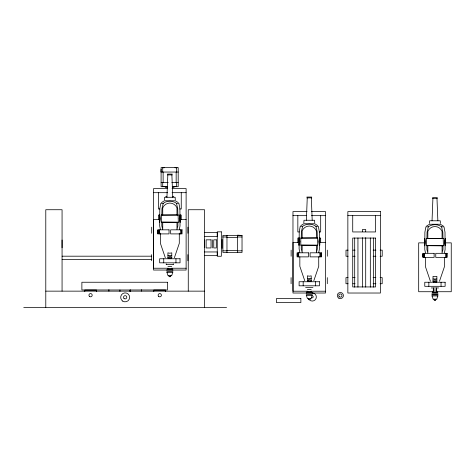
<?xml version="1.0" encoding="UTF-8"?>
<svg xmlns="http://www.w3.org/2000/svg" width="475" height="475" viewBox="0 0 475 475"><rect width="100%" height="100%" fill="white"/><g stroke="black" fill="none" stroke-linecap="round" stroke-linejoin="round"><path stroke-width="0.71" d="M45.784 307.432L45.784 209.73L62.065 209.73L62.065 291.145M62.065 247.766L62.065 240.006M167.438 186.699L161.096 186.699L161.096 167.568L178.196 167.568L178.196 186.699L172.193 186.699M163.133 182.632L163.133 172.045M176.16 182.632L176.16 172.045M204.541 307.432L204.541 209.73L188.266 209.73L188.266 291.145M204.541 247.665L204.541 239.911M166.939 197.285L167.817 174.895M306.375 220.263L307.248 197.873M432.036 220.78L432.909 198.39M164.403 199.88L164.552 197.285L175.15 197.285L175.299 199.88M303.834 222.858L303.988 220.263L314.581 220.263L314.735 222.858M429.495 223.375L429.649 220.78L440.242 220.78L440.396 223.375M169.136 258.756L167.96 257.848L167.918 252.848L169.848 253.223L171.784 252.848L171.742 257.848L170.561 258.756M308.572 281.734L307.39 280.832L307.349 275.832L309.284 276.207L311.22 275.832L311.178 280.832L309.997 281.734M433.372 281.889L433.01 281.028L433.01 276.349L434.946 276.717L436.881 276.349L436.84 281.342L435.658 282.251M179.295 229.502L180.025 225.916L179.906 208.733L178.897 203.318L176.468 203.318C172.793 200.474 166.909 200.474 163.228 203.318L161.969 208.733L161.821 214.89M318.731 252.486L319.461 248.9L319.343 231.711L318.333 226.296L315.905 226.296C312.223 223.452 306.345 223.452 302.664 226.296L301.399 231.711L301.257 237.868M444.392 253.003L445.122 249.417L445.004 232.227L443.994 226.812L441.566 226.812C437.885 223.968 432.007 223.968 428.325 226.812L427.061 232.227L426.918 238.385M174.39 257.753L179.295 243.348L179.295 233.148M313.821 280.737L318.731 266.327L318.731 256.856M439.482 281.253L444.392 266.843L444.392 257.373M158.169 231.04L158.169 233.51L159.054 233.51L159.178 231.865L159.054 230.221L158.169 230.221L158.169 231.04L159.054 231.04M297.605 254.024L297.605 256.494L298.484 256.494L298.615 254.843L298.484 253.199L297.605 253.199L297.605 254.024L298.484 254.024M423.267 254.541L423.267 257.005L424.151 257.005L424.276 255.36L424.151 253.715L423.267 253.715L423.267 254.541L424.151 254.541M172.74 272.424L171.683 275.69L168.019 275.69L166.963 272.424M312.176 295.402L311.119 298.668L307.45 298.668L306.393 295.402M437.837 295.919L436.78 299.185L433.117 299.185L432.054 295.919M170.466 276.705L170.911 275.69M309.902 299.689L310.341 298.668M435.563 300.2L436.003 299.185M159.677 222.348L160.479 218.619L159.677 214.89M180.025 214.89L179.223 218.619L180.025 222.348M299.108 245.332L299.909 241.597L299.108 237.868M319.461 237.868L318.66 241.597L319.461 245.332M424.769 245.842L425.57 242.113L424.769 238.385M445.122 238.385L444.321 242.113L445.122 245.842M161.375 215.074L178.095 214.89L178.327 222.169L177.882 222.348L161.375 222.169L161.375 215.074L178.327 215.074M300.812 238.052L317.532 237.868L317.757 245.148L317.312 245.332L300.812 245.148L300.812 238.052L317.757 238.052M426.473 238.569L443.193 238.385L443.418 245.664L442.979 245.842L426.473 245.664L426.473 238.569L443.418 238.569M161.447 202.582L164.403 200.753L175.299 200.753L178.256 202.582M300.877 225.566L303.834 223.731L314.735 223.731L317.692 225.566M426.538 226.082L429.495 224.248L440.396 224.248L443.353 226.082M162.319 167.77L164.35 167.77M174.937 167.77L176.973 167.77M161.096 169.195L160.894 172.045L178.196 172.045M167.408 174.076L172.294 174.076M167.408 174.895L172.294 174.895M161.096 182.632L168.197 182.632M171.813 182.632L178.196 182.632M163.133 186.497L167.438 186.497M172.811 186.497L176.16 186.497M165.169 187.518L167.408 187.518M172.811 187.518L174.123 187.518M167.61 188.611L153.538 188.611L153.538 270.038L166.868 270.038M172.051 188.611L186.117 188.611L186.117 270.038L172.793 270.038M153.538 192.684L167.61 192.684M172.051 192.684L186.117 192.684M165.668 196.472L166.856 196.472M172.597 196.472L173.791 196.472M306.844 197.06L311.725 197.06M432.505 197.576L437.386 197.576M306.844 197.873L311.725 197.873M432.505 198.39L437.386 198.39M163.228 203.318L160.805 203.318L159.796 208.733L159.677 225.916L160.408 229.502M159.879 208.964L158.407 208.964L158.407 192.684M179.776 208.964L181.254 208.964L181.254 192.684M307.04 211.595L292.974 211.595L292.974 293.022L306.298 293.022M311.481 211.595L325.553 211.595L325.553 293.022L312.223 293.022M159.879 215.08L158.407 215.08L158.407 219.521M179.776 215.08L181.254 215.08L181.254 219.521M292.974 215.662L306.298 215.662M311.481 215.662L325.553 215.662M347.854 215.662L380.439 215.662M159.511 219.373L153.585 219.373L153.585 268.233L168.393 268.233M180.233 219.373L186.152 219.373M161.375 222.169L178.327 222.169M302.664 226.296L300.236 226.296L299.226 231.711L299.108 248.9L299.838 252.486M428.325 226.812L425.897 226.812L424.887 232.227L424.769 249.417L425.499 253.003M299.315 231.948L297.837 231.948L297.837 215.662M319.212 231.948L320.684 231.948L320.684 215.662M204.541 232.423L217.283 232.423L217.283 236.431L204.541 236.431M158.169 232.685L159.054 232.685M222.9 236.989L226.973 236.989M237.553 236.989L242.03 236.989M226.973 237.393L237.553 237.393M299.315 238.064L297.837 238.064L297.837 242.505M319.212 238.064L320.684 238.064L320.684 242.505M298.941 242.357L293.022 242.357L293.022 291.217L307.824 291.217M319.669 242.357L325.589 242.357M424.603 242.868L418.683 242.868L418.683 291.727L433.485 291.727M445.33 242.868L451.25 242.868L451.25 291.727L436.448 291.727M300.812 245.148L317.757 245.148M426.473 245.664L443.418 245.664M348.104 250.147L346.008 250.147L346.008 256.251L348.104 256.251M352.99 250.147L355.08 250.147M373.136 250.147L375.927 250.147M380.113 250.147L382.209 250.147L382.209 256.251L380.113 256.251M226.973 250.42L237.553 250.42M222.9 250.83L226.973 250.83M237.553 250.83L242.03 250.83M204.541 251.958L217.283 251.958L217.283 255.651L204.541 255.651M167.918 255.497L171.784 255.497M297.605 255.669L298.484 255.669M62.083 256.191L151.483 256.191M423.267 256.185L424.151 256.185M352.99 256.251L355.08 256.251M373.136 256.251L375.927 256.251M62.083 259.445L151.483 259.445M166.084 264.047L166.588 264.047M173.114 264.047L173.618 264.047M166.185 264.45L173.518 264.45M167.936 266.528L171.766 266.528M171.35 268.233L186.152 268.233M167.509 268.363L172.193 268.363M167.307 269.165L172.395 269.165M166.796 269.574L172.906 269.574M166.796 270.673L172.906 270.673M166.796 271.409L172.906 271.409M166.796 272.424L172.906 272.424M169.136 276.705L170.561 276.705M348.062 277.626L345.972 277.626L345.972 283.729L348.062 283.729M352.949 277.626L355.045 277.626M373.107 277.626L375.897 277.626M380.089 277.626L382.179 277.626L382.179 283.729L380.089 283.729M307.349 278.481L311.22 278.481M433.01 278.991L436.881 278.991M352.949 283.729L355.045 283.729M373.107 283.729L375.897 283.729M305.621 287.434L312.948 287.434M431.282 287.951L438.609 287.951M307.372 289.512L311.196 289.512M433.034 290.023L436.858 290.023M45.784 291.145L204.541 291.145M310.787 291.217L325.589 291.217M306.945 291.341L311.624 291.341M432.606 291.858L437.285 291.858M306.737 292.149L311.832 292.149M306.233 292.553L312.336 292.553M432.404 292.659L437.493 292.659M431.894 293.069L437.997 293.069M306.233 293.651L312.336 293.651M431.894 294.168L437.997 294.168M306.233 294.387L312.336 294.387M431.894 294.904L437.997 294.904M306.233 295.402L312.336 295.402M431.894 295.919L437.997 295.919M308.572 299.689L309.997 299.689M434.233 300.2L435.658 300.2M23.75 307.432L226.581 307.432M434.233 282.251L433.622 282.085A1.223 1.223 0 0 1 433.01 281.028M312.93 296.145C314.011 297.178 312.039 298.692 311.321 297.38M433.889 299.185L434.328 300.2M308.228 298.668L308.667 299.689M168.791 275.69L169.237 276.705M441.566 226.812L442.831 232.227L442.979 238.385M315.905 226.296L317.169 231.711L317.312 237.868M176.468 203.318L177.733 208.733L177.882 214.89M430.409 281.253L425.499 266.843L425.499 257.373M304.748 280.737L299.838 266.327L299.838 256.856M165.312 257.753L160.408 243.348L160.408 233.148M436.982 198.39L437.855 220.78M311.321 197.873L312.194 220.263M171.885 174.895L172.763 197.285M446.749 253.935L446.749 256.785M446.542 253.733L446.542 256.987M445.479 238.563L445.479 245.664M445.526 253.323L445.526 257.397M442.979 245.842L442.979 249.417L442.065 253.003L442.065 245.842M442.065 238.385L442.065 231.414A7.636 7.636 0 0 0 427.827 231.414L427.827 238.385M441.049 282.251L441.049 286.318M436.371 287.951L436.371 290.694M433.521 287.951L433.521 290.694M428.842 282.251L428.842 286.318M427.827 245.842L427.827 253.003L426.918 249.417L426.918 245.842M424.412 238.563L424.412 245.664M424.359 253.323L424.359 257.397M423.207 254.701L423.207 256.019M423.053 254.078L423.053 256.642M422.934 254.547L422.934 256.173M375.571 215.662L375.571 231.948L352.723 231.948L352.723 215.662M373.576 237.951L373.576 287.137M370.322 237.951L370.322 287.137M365.702 231.711L365.702 229.49L362.443 229.49L362.443 231.711M365.702 237.619L365.702 287.102M362.443 237.619L362.443 287.102M357.942 237.951L357.942 287.137M354.688 237.951L354.688 287.137M327.322 250.147L327.322 256.251M327.293 277.626L327.293 283.729M321.088 253.424L321.088 256.268M320.88 253.217L320.88 256.476M319.817 238.052L319.817 245.148M319.865 252.813L319.865 256.88M317.312 245.332L317.312 248.9L316.403 252.486L316.403 245.332M316.403 237.868L316.403 230.903A7.636 7.636 0 0 0 302.165 230.903L302.165 237.868M315.388 281.734L315.388 285.808M303.181 281.734L303.181 285.808M302.165 245.332L302.165 252.486L301.257 248.9L301.257 245.332M298.751 238.052L298.751 245.148M298.698 252.813L298.698 256.88M297.546 254.184L297.546 255.508M297.392 253.567L297.392 256.126M297.273 254.03L297.273 255.663M291.127 250.147L291.127 256.251M291.086 277.626L291.086 283.729M240.403 235.357L237.553 235.155L237.553 252.457M226.973 235.357L226.973 252.457M222.086 239.43L222.086 248.389M212.325 239.833L212.325 247.956M187.892 227.163L187.892 233.273M187.862 254.642L187.862 260.751M181.652 230.44L181.652 233.29M181.45 230.238L181.45 233.492M180.381 215.068L180.381 222.163M180.435 229.829L180.435 233.902M177.882 222.348L177.882 225.916L176.967 229.502L176.967 222.348M176.967 214.89L176.967 207.919A7.636 7.636 0 0 0 162.735 207.919L162.735 214.89M176.563 167.568L176.563 172.045M176.563 182.632L176.563 186.699M175.958 258.756L175.958 262.823M165.561 291.478L165.561 290.065L153.793 290.065L153.793 291.478M163.744 258.756L163.744 262.823M162.723 167.568L162.723 172.045M162.723 182.632L162.723 186.699M162.735 222.348L162.735 229.502L161.821 225.916L161.821 222.348M159.321 215.068L159.321 222.163M159.262 229.829L159.262 233.902M158.116 231.23L158.116 232.524M157.961 230.583L157.961 233.148M157.837 231.052L157.837 232.679M151.691 227.163L151.691 233.273M151.65 254.642L151.65 260.751M141.473 289.667L141.473 291.145M130.393 289.976L130.393 291.413M130.108 291.413L130.108 289.976L130.067 291.335M119.932 289.976L119.932 291.413M108.906 289.667L108.906 291.145M96.544 291.478L96.544 290.065L84.776 290.065L84.776 291.478M436.881 281.028A1.223 1.223 0 0 1 436.27 282.085M171.784 257.533A1.223 1.223 0 0 1 171.172 258.59M168.53 258.59A1.223 1.223 0 0 1 167.918 257.533M311.22 280.511A1.223 1.223 0 0 1 310.608 281.574M307.96 281.574A1.223 1.223 0 0 1 307.349 280.511M312.283 292.944A4.061 4.061 0 0 1 316.035 298.555A4.061 4.061 0 0 1 309.415 299.873M380.439 211.595L347.854 211.595L347.854 293.022L380.439 293.022L380.439 211.595M169.035 229.829L157.635 229.829L157.635 233.902L169.035 233.902L169.035 229.829M182.062 229.829L170.662 229.829L170.662 233.902L182.062 233.902L182.062 229.829M221.338 231.836L217.265 231.836L217.265 256.262L221.338 256.262L221.338 231.836M242.03 235.357L222.9 235.357L222.9 252.457L242.03 252.457L242.03 235.357M375.571 238.064L352.723 238.064L352.723 286.936L375.571 286.936L375.571 238.064M211.025 239.833L206.126 239.833L206.126 247.956L211.025 247.956L211.025 239.833M216.285 239.833L213.762 239.833L213.762 247.956L216.285 247.956L216.285 239.833M308.465 252.813L297.065 252.813L297.065 256.88L308.465 256.88L308.465 252.813M321.492 252.813L310.098 252.813L310.098 256.88L321.492 256.88L321.492 252.813M434.126 253.323L422.732 253.323L422.732 257.397L434.126 257.397L434.126 253.323M447.153 253.323L435.759 253.323L435.759 257.397L447.153 257.397L447.153 253.323M180.031 258.756L159.671 258.756L159.671 262.823L180.031 262.823L180.031 258.756M319.461 281.734L299.108 281.734L299.108 285.808L319.461 285.808L319.461 281.734M167.366 282.245L81.878 282.245L81.878 289.976L167.366 289.976L167.366 282.245M445.122 282.251L424.769 282.251L424.769 286.318L445.122 286.318L445.122 282.251M300.877 298.532L276.45 298.532L276.45 302.605L300.877 302.605L300.877 298.532M89.745 296.614A1.627 1.627 0 0 0 92.186 295.201A1.627 1.627 0 0 0 89.745 293.793A1.627 1.627 0 0 0 89.745 296.614M158.614 296.358A1.627 1.627 0 0 0 161.34 295.628A1.627 1.627 0 0 0 159.345 293.633A1.627 1.627 0 0 0 158.614 296.358M122.77 301.138A4.477 4.477 0 0 0 129.639 297.534A4.477 4.477 0 0 0 123.084 293.39A4.477 4.477 0 0 0 122.77 301.138M124.011 298.425A1.627 1.627 0 0 0 126.736 297.694A1.627 1.627 0 0 0 124.741 295.699A1.627 1.627 0 0 0 124.011 298.425M434.488 281.414A0.914 0.914 0 0 0 435.86 280.618A0.914 0.914 0 0 0 434.488 279.828A0.914 0.914 0 0 0 434.488 281.414M169.391 257.919A0.914 0.914 0 0 0 170.768 257.123A0.914 0.914 0 0 0 169.391 256.334A0.914 0.914 0 0 0 169.391 257.919M308.827 280.897A0.914 0.914 0 0 0 310.199 280.108A0.914 0.914 0 0 0 308.827 279.312A0.914 0.914 0 0 0 308.827 280.897M338.835 298.187A3.052 3.052 0 0 0 343.413 295.545A3.052 3.052 0 0 0 338.835 292.897A3.052 3.052 0 0 0 338.835 298.187M339.209 296.691A1.627 1.627 0 0 0 341.935 295.961A1.627 1.627 0 0 0 339.94 293.972A1.627 1.627 0 0 0 339.209 296.691"/></g></svg>
